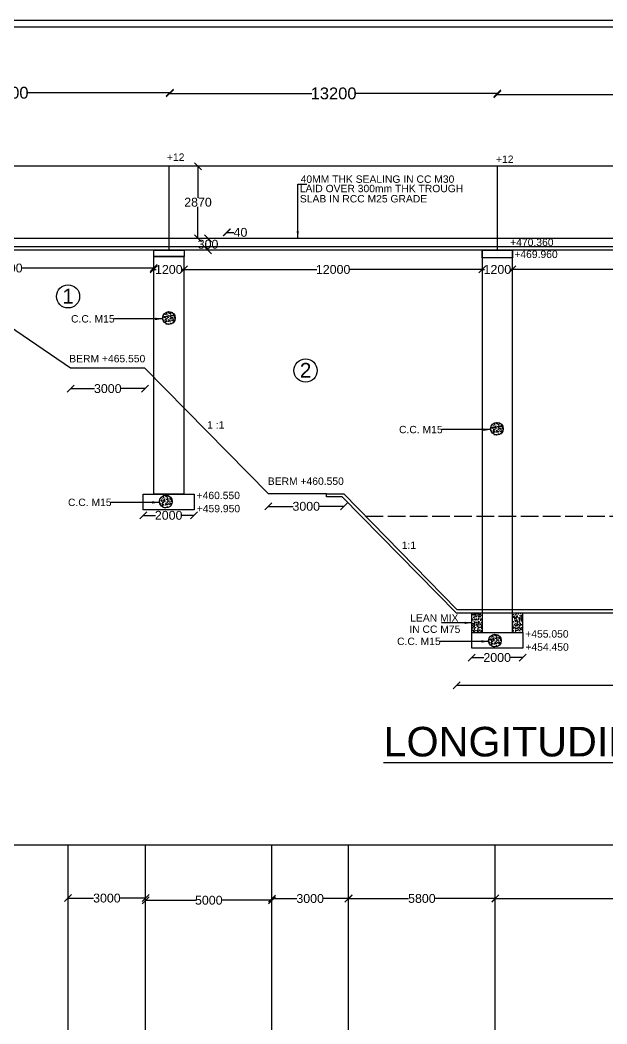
# Model space of a CAD drawing. Header units: millimetres. Extents: x 5124 to 6568637, y 2311 to 91879094.
# Drawn here: x 3351268 to 3359210, y 45951440 to 45965025 of the extents above; entities that cross this region are included whole.
import ezdxf

# ---------------------------------------------------------------- set-up
doc = ezdxf.new("R2010")
doc.units = ezdxf.units.MM
doc.header["$MEASUREMENT"] = 0
doc.linetypes.add('ACAD_ISO02W100', pattern=[15, 12, -3])
for name, color, linetype in [('DIMENSION', 7, 'Continuous'), ('DRAWING', 7, 'Continuous'), ('TEXT', 7, 'Continuous')]:
    doc.layers.add(name, color=color, linetype=linetype)
doc.styles.get("Standard").update_dxf_attribs({"font": 'arial.ttf', "height": 120})
doc.dimstyles.get("Standard").update_dxf_attribs({"dimtxt": 200, "dimasz": 110, "dimexe": 0.18, "dimexo": 0.0625, "dimgap": 0.09, "dimtad": 0, "dimtih": 1, "dimtoh": 1, "dimdec": 0, "dimzin": 0, "dimdsep": 46, "dimtxsty": 'Standard', "dimblk": 'OBLIQUE', "dimcen": 0.09, "dimse1": 1, "dimse2": 1, "dimadec": 0, "dimazin": 0, "dimtfac": 1, "dimtdec": 0, "dimtofl": 0, "dimtmove": 0, "dimatfit": 3, "dimfxl": 1, "dimtolj": 1, "dimtzin": 0, "dimarcsym": 0})
pattern_1 = [(50, (0, 0), (71.72601826, -6.2752135), [7.5, -82.5]), (355, (0, 0), (-13.87513336, 75.21921337), [6, -66]), (100.4514, (5.98, -0.52), (57.85093817, 68.94395421), [6.374019, -70.1142112]), (46.1842, (0, 20), (106.72410486, -16.55190143), [11.25, -123.75]), (96.6356, (8.89, 18.62), (93.46627055, 97.4117871), [9.5610288, -105.1713]), (351.1842, (0, 20), (93.46619451, 97.4118601), [9, -99]), (21, (10, 15), (59.69070521, -40.26188907), [7.5, -82.5]), (326, (10, 15), (24.33153319, 72.5150045), [6, -66]), (71.4514, (14.974, 11.645), (84.02226286, 32.25304967), [6.374019, -70.1142112]), (37.5, (0, 0), (1.215985532, 33.289385383), [0, -65.2, 0, -67, 0, -66.25]), (7.5, (0, 0), (26.306953744, 39.441171188), [0, -38.2, 0, -63.7, 0, -25.25]), (327.5, (-22.3, 0), (53.382243617, -2.255487173), [0, -25, 0, -78, 0, -103.5]), (317.5, (-32.3, 0), (58.318616934, 10.010498233), [0, -32.5, 0, -51.8, 0, -73.5])]

# ---------------------------------------------------------------- blocks, each defined once
blk = doc.blocks.new('_Oblique')
at = {"color": 0, "linetype": 'ByBlock', "lineweight": -2}
blk.add_line((-0.5, -0.5), (0.5, 0.5), dxfattribs=at)
blk = doc.blocks.new('*D34')
at = {"layer": 'Defpoints', "color": 0, "transparency": 16777216}
for p in [(3348850, 45964042), (3353295, 45964041), (3353295, 45964019)]:
    blk.add_point(p, dxfattribs=at)
at = {"layer": 'DIMENSION', "color": 0, "lineweight": -2, "transparency": 16777216}
for p, q in [((3348850, 45964041), (3350779, 45964041)), ((3353295, 45964041), (3351366, 45964041))]:
    blk.add_line(p, q, dxfattribs=at)
at = {"layer": 'DIMENSION', "color": 0, "lineweight": -2, "transparency": 16777216, "xscale": 95, "yscale": 95, "zscale": 95, "rotation": 180}
blk.add_blockref('_Oblique', (3348850, 45964041), dxfattribs=at)
at = {"layer": 'DIMENSION', "color": 0, "lineweight": -2, "transparency": 16777216, "xscale": 95, "yscale": 95, "zscale": 95}
blk.add_blockref('_Oblique', (3353295, 45964041), dxfattribs=at)
at = {"layer": 'DIMENSION', "color": 0, "transparency": 16777216, "insert": (3351072, 45964041), "char_height": 160, "attachment_point": 5}
blk.add_mtext('\\A1;13200', dxfattribs=at)
blk = doc.blocks.new('*D35')
at = {"layer": 'Defpoints', "color": 0, "transparency": 16777216}
for p in [(3353295, 45964019), (3357728, 45964032), (3357728, 45963048)]:
    blk.add_point(p, dxfattribs=at)
at = {"layer": 'DIMENSION', "color": 0, "lineweight": -2, "transparency": 16777216}
for p, q in [((3353295, 45964032), (3355218, 45964032)), ((3357728, 45964032), (3355805, 45964032))]:
    blk.add_line(p, q, dxfattribs=at)
at = {"layer": 'DIMENSION', "color": 0, "lineweight": -2, "transparency": 16777216, "xscale": 95, "yscale": 95, "zscale": 95, "rotation": 180}
blk.add_blockref('_Oblique', (3353295, 45964032), dxfattribs=at)
at = {"layer": 'DIMENSION', "color": 0, "lineweight": -2, "transparency": 16777216, "xscale": 95, "yscale": 95, "zscale": 95}
blk.add_blockref('_Oblique', (3357728, 45964032), dxfattribs=at)
at = {"layer": 'DIMENSION', "color": 0, "transparency": 16777216, "insert": (3355511, 45964032), "char_height": 160, "attachment_point": 5}
blk.add_mtext('\\A1;13200', dxfattribs=at)
blk = doc.blocks.new('*D36')
at = {"layer": 'Defpoints', "color": 0, "transparency": 16777216}
for p in [(3357728, 45964032), (3362180, 45964020), (3362180, 45964010)]:
    blk.add_point(p, dxfattribs=at)
at = {"layer": 'DIMENSION', "color": 0, "lineweight": -2, "transparency": 16777216}
for p, q in [((3357728, 45964020), (3359661, 45964020)), ((3362180, 45964020), (3360247, 45964020))]:
    blk.add_line(p, q, dxfattribs=at)
at = {"layer": 'DIMENSION', "color": 0, "lineweight": -2, "transparency": 16777216, "xscale": 95, "yscale": 95, "zscale": 95, "rotation": 180}
blk.add_blockref('_Oblique', (3357728, 45964020), dxfattribs=at)
at = {"layer": 'DIMENSION', "color": 0, "lineweight": -2, "transparency": 16777216, "xscale": 95, "yscale": 95, "zscale": 95}
blk.add_blockref('_Oblique', (3362180, 45964020), dxfattribs=at)
at = {"layer": 'DIMENSION', "color": 0, "transparency": 16777216, "insert": (3359954, 45964020), "char_height": 160, "attachment_point": 5}
blk.add_mtext('\\A1;13200', dxfattribs=at)
blk = doc.blocks.new('*D41')
at = {"layer": 'Defpoints', "color": 0, "transparency": 16777216}
for p in [(3349061, 45961650), (3353077, 45961669), (3353077, 45961650)]:
    blk.add_point(p, dxfattribs=at)
at = {"layer": 'DIMENSION', "color": 0, "lineweight": -2, "transparency": 16777216}
for p, q in [((3349061, 45961669), (3350849, 45961669)), ((3353077, 45961669), (3351289, 45961669))]:
    blk.add_line(p, q, dxfattribs=at)
at = {"layer": 'DIMENSION', "color": 0, "lineweight": -2, "transparency": 16777216, "xscale": 95, "yscale": 95, "zscale": 95, "rotation": 180}
blk.add_blockref('_Oblique', (3349061, 45961669), dxfattribs=at)
at = {"layer": 'DIMENSION', "color": 0, "lineweight": -2, "transparency": 16777216, "xscale": 95, "yscale": 95, "zscale": 95}
blk.add_blockref('_Oblique', (3353077, 45961669), dxfattribs=at)
at = {"layer": 'DIMENSION', "color": 0, "transparency": 16777216, "insert": (3351069, 45961669), "char_height": 120, "attachment_point": 5}
blk.add_mtext('\\A1;12000', dxfattribs=at)
blk = doc.blocks.new('*D42')
at = {"layer": 'Defpoints', "color": 0, "transparency": 16777216}
for p in [(3353077, 45961650), (3353485, 45961650), (3353485, 45961650)]:
    blk.add_point(p, dxfattribs=at)
at = {"layer": 'DIMENSION', "color": 0, "lineweight": -2, "transparency": 16777216}
for p, q in [((3353077, 45961650), (3353108, 45961650)), ((3353485, 45961650), (3353455, 45961650))]:
    blk.add_line(p, q, dxfattribs=at)
at = {"layer": 'DIMENSION', "color": 0, "lineweight": -2, "transparency": 16777216, "xscale": 95, "yscale": 95, "zscale": 95, "rotation": 180}
blk.add_blockref('_Oblique', (3353077, 45961650), dxfattribs=at)
at = {"layer": 'DIMENSION', "color": 0, "lineweight": -2, "transparency": 16777216, "xscale": 95, "yscale": 95, "zscale": 95}
blk.add_blockref('_Oblique', (3353485, 45961650), dxfattribs=at)
at = {"layer": 'DIMENSION', "color": 0, "transparency": 16777216, "insert": (3353281, 45961650), "char_height": 120, "attachment_point": 5}
blk.add_mtext('\\A1;1200', dxfattribs=at)
blk = doc.blocks.new('*D43')
at = {"layer": 'Defpoints', "color": 0, "transparency": 16777216}
for p in [(3353485, 45961650), (3357524, 45961650), (3357524, 45961650)]:
    blk.add_point(p, dxfattribs=at)
at = {"layer": 'DIMENSION', "color": 0, "lineweight": -2, "transparency": 16777216}
for p, q in [((3353485, 45961650), (3355285, 45961650)), ((3357524, 45961650), (3355725, 45961650))]:
    blk.add_line(p, q, dxfattribs=at)
at = {"layer": 'DIMENSION', "color": 0, "lineweight": -2, "transparency": 16777216, "xscale": 95, "yscale": 95, "zscale": 95, "rotation": 180}
blk.add_blockref('_Oblique', (3353485, 45961650), dxfattribs=at)
at = {"layer": 'DIMENSION', "color": 0, "lineweight": -2, "transparency": 16777216, "xscale": 95, "yscale": 95, "zscale": 95}
blk.add_blockref('_Oblique', (3357524, 45961650), dxfattribs=at)
at = {"layer": 'DIMENSION', "color": 0, "transparency": 16777216, "insert": (3355505, 45961650), "char_height": 120, "attachment_point": 5}
blk.add_mtext('\\A1;12000', dxfattribs=at)
blk = doc.blocks.new('*D44')
at = {"layer": 'Defpoints', "color": 0, "transparency": 16777216}
for p in [(3357524, 45961650), (3357932, 45961650), (3357932, 45961650)]:
    blk.add_point(p, dxfattribs=at)
at = {"layer": 'DIMENSION', "color": 0, "lineweight": -2, "transparency": 16777216}
for p, q in [((3357524, 45961650), (3357554, 45961650)), ((3357932, 45961650), (3357901, 45961650))]:
    blk.add_line(p, q, dxfattribs=at)
at = {"layer": 'DIMENSION', "color": 0, "lineweight": -2, "transparency": 16777216, "xscale": 95, "yscale": 95, "zscale": 95, "rotation": 180}
blk.add_blockref('_Oblique', (3357524, 45961650), dxfattribs=at)
at = {"layer": 'DIMENSION', "color": 0, "lineweight": -2, "transparency": 16777216, "xscale": 95, "yscale": 95, "zscale": 95}
blk.add_blockref('_Oblique', (3357932, 45961650), dxfattribs=at)
at = {"layer": 'DIMENSION', "color": 0, "transparency": 16777216, "insert": (3357728, 45961650), "char_height": 120, "attachment_point": 5}
blk.add_mtext('\\A1;1200', dxfattribs=at)
blk = doc.blocks.new('*D45')
at = {"layer": 'Defpoints', "color": 0, "transparency": 16777216}
for p in [(3353812, 45962071), (3353812, 45962071), (3353812, 45961911)]:
    blk.add_point(p, dxfattribs=at)
at = {"layer": 'DIMENSION', "color": 0, "lineweight": -2, "transparency": 16777216}
for p, q in [((3353812, 45962071), (3353812, 45962052)), ((3353812, 45961911), (3353812, 45961930))]:
    blk.add_line(p, q, dxfattribs=at)
at = {"layer": 'DIMENSION', "color": 0, "lineweight": -2, "transparency": 16777216, "xscale": 95, "yscale": 95, "zscale": 95}
for p, rotation in [((3353812, 45962071), 90), ((3353812, 45961911), 270)]:
    blk.add_blockref('_Oblique', p, dxfattribs=dict(at, rotation=rotation))
at = {"layer": 'DIMENSION', "color": 0, "transparency": 16777216, "insert": (3353812, 45961991), "char_height": 120, "attachment_point": 5}
blk.add_mtext('\\A1;300', dxfattribs=at)
blk = doc.blocks.new('*D46')
at = {"layer": 'Defpoints', "color": 0, "transparency": 16777216}
for p in [(3354062, 45962152), (3354062, 45962071), (3354068, 45962071)]:
    blk.add_point(p, dxfattribs=at)
at = {"layer": 'DIMENSION', "color": 0, "lineweight": -2, "transparency": 16777216}
for p, q in [((3354062, 45962152), (3354068, 45962152)), ((3354068, 45962152), (3354163, 45962152))]:
    blk.add_line(p, q, dxfattribs=at)
at = {"layer": 'DIMENSION', "color": 0, "lineweight": -2, "transparency": 16777216, "xscale": 95, "yscale": 95, "zscale": 95, "rotation": 180}
blk.add_blockref('_Oblique', (3354062, 45962152), dxfattribs=at)
at = {"layer": 'DIMENSION', "color": 0, "lineweight": -2, "transparency": 16777216, "xscale": 95, "yscale": 95, "zscale": 95}
blk.add_blockref('_Oblique', (3354068, 45962152), dxfattribs=at)
at = {"layer": 'DIMENSION', "color": 0, "transparency": 16777216, "insert": (3354251, 45962152), "char_height": 120, "attachment_point": 5}
blk.add_mtext('\\A1;40', dxfattribs=at)
blk = doc.blocks.new('*D47')
at = {"layer": 'Defpoints', "color": 0, "transparency": 16777216}
for p in [(3353519, 45963048), (3353676, 45963048), (3353519, 45962071)]:
    blk.add_point(p, dxfattribs=at)
at = {"layer": 'DIMENSION', "color": 0, "lineweight": -2, "transparency": 16777216}
for p, q in [((3353676, 45963048), (3353676, 45962621)), ((3353676, 45962071), (3353676, 45962498))]:
    blk.add_line(p, q, dxfattribs=at)
at = {"layer": 'DIMENSION', "color": 0, "lineweight": -2, "transparency": 16777216, "xscale": 95, "yscale": 95, "zscale": 95}
for p, rotation in [((3353676, 45963048), 90), ((3353676, 45962071), 270)]:
    blk.add_blockref('_Oblique', p, dxfattribs=dict(at, rotation=rotation))
at = {"layer": 'DIMENSION', "color": 0, "transparency": 16777216, "insert": (3353676, 45962560), "char_height": 120, "attachment_point": 5}
blk.add_mtext('\\A1;2870', dxfattribs=at)
blk = doc.blocks.new('*D48')
at = {"layer": 'Defpoints', "color": 0, "transparency": 16777216}
for p in [(3351951, 45960316), (3352959, 45960316), (3352959, 45960037)]:
    blk.add_point(p, dxfattribs=at)
at = {"layer": 'DIMENSION', "color": 0, "lineweight": -2, "transparency": 16777216}
for p, q in [((3351951, 45960037), (3352276, 45960037)), ((3352959, 45960037), (3352634, 45960037))]:
    blk.add_line(p, q, dxfattribs=at)
at = {"layer": 'DIMENSION', "color": 0, "lineweight": -2, "transparency": 16777216, "xscale": 95, "yscale": 95, "zscale": 95, "rotation": 180}
blk.add_blockref('_Oblique', (3351951, 45960037), dxfattribs=at)
at = {"layer": 'DIMENSION', "color": 0, "lineweight": -2, "transparency": 16777216, "xscale": 95, "yscale": 95, "zscale": 95}
blk.add_blockref('_Oblique', (3352959, 45960037), dxfattribs=at)
at = {"layer": 'DIMENSION', "color": 0, "transparency": 16777216, "insert": (3352455, 45960037), "char_height": 120, "attachment_point": 5}
blk.add_mtext('\\A1;3000', dxfattribs=at)
blk = doc.blocks.new('*D49')
at = {"layer": 'Defpoints', "color": 0, "transparency": 16777216}
for p in [(3352935, 45958398), (3353624, 45958398), (3353624, 45958322)]:
    blk.add_point(p, dxfattribs=at)
at = {"layer": 'DIMENSION', "color": 0, "lineweight": -2, "transparency": 16777216}
for p, q in [((3352935, 45958322), (3353099, 45958322)), ((3353624, 45958322), (3353459, 45958322))]:
    blk.add_line(p, q, dxfattribs=at)
at = {"layer": 'DIMENSION', "color": 0, "lineweight": -2, "transparency": 16777216, "xscale": 95, "yscale": 95, "zscale": 95, "rotation": 180}
blk.add_blockref('_Oblique', (3352935, 45958322), dxfattribs=at)
at = {"layer": 'DIMENSION', "color": 0, "lineweight": -2, "transparency": 16777216, "xscale": 95, "yscale": 95, "zscale": 95}
blk.add_blockref('_Oblique', (3353624, 45958322), dxfattribs=at)
at = {"layer": 'DIMENSION', "color": 0, "transparency": 16777216, "insert": (3353279, 45958322), "char_height": 120, "attachment_point": 5}
blk.add_mtext('\\A1;2000', dxfattribs=at)
blk = doc.blocks.new('*D50')
at = {"layer": 'Defpoints', "color": 0, "transparency": 16777216}
for p in [(3354630, 45958612), (3355651, 45958612), (3355651, 45958444)]:
    blk.add_point(p, dxfattribs=at)
at = {"layer": 'DIMENSION', "color": 0, "lineweight": -2, "transparency": 16777216}
for p, q in [((3354630, 45958444), (3354962, 45958444)), ((3355651, 45958444), (3355320, 45958444))]:
    blk.add_line(p, q, dxfattribs=at)
at = {"layer": 'DIMENSION', "color": 0, "lineweight": -2, "transparency": 16777216, "xscale": 95, "yscale": 95, "zscale": 95, "rotation": 180}
blk.add_blockref('_Oblique', (3354630, 45958444), dxfattribs=at)
at = {"layer": 'DIMENSION', "color": 0, "lineweight": -2, "transparency": 16777216, "xscale": 95, "yscale": 95, "zscale": 95}
blk.add_blockref('_Oblique', (3355651, 45958444), dxfattribs=at)
at = {"layer": 'DIMENSION', "color": 0, "transparency": 16777216, "insert": (3355141, 45958444), "char_height": 120, "attachment_point": 5}
blk.add_mtext('\\A1;3000', dxfattribs=at)
blk = doc.blocks.new('*D51')
at = {"layer": 'Defpoints', "color": 0, "transparency": 16777216}
for p in [(3357380, 45956526), (3358070, 45956526), (3358070, 45956398)]:
    blk.add_point(p, dxfattribs=at)
at = {"layer": 'DIMENSION', "color": 0, "lineweight": -2, "transparency": 16777216}
for p, q in [((3357380, 45956398), (3357545, 45956398)), ((3358070, 45956398), (3357905, 45956398))]:
    blk.add_line(p, q, dxfattribs=at)
at = {"layer": 'DIMENSION', "color": 0, "lineweight": -2, "transparency": 16777216, "xscale": 95, "yscale": 95, "zscale": 95, "rotation": 180}
blk.add_blockref('_Oblique', (3357380, 45956398), dxfattribs=at)
at = {"layer": 'DIMENSION', "color": 0, "lineweight": -2, "transparency": 16777216, "xscale": 95, "yscale": 95, "zscale": 95}
blk.add_blockref('_Oblique', (3358070, 45956398), dxfattribs=at)
at = {"layer": 'DIMENSION', "color": 0, "transparency": 16777216, "insert": (3357725, 45956398), "char_height": 120, "attachment_point": 5}
blk.add_mtext('\\A1;2000', dxfattribs=at)
blk = doc.blocks.new('*D52')
at = {"layer": 'Defpoints', "color": 0, "transparency": 16777216}
for p in [(3357176, 45956999), (3362717, 45957002), (3362717, 45956022)]:
    blk.add_point(p, dxfattribs=at)
at = {"layer": 'DIMENSION', "color": 0, "lineweight": -2, "transparency": 16777216}
for p, q in [((3357176, 45956022), (3359726, 45956022)), ((3362717, 45956022), (3360167, 45956022))]:
    blk.add_line(p, q, dxfattribs=at)
at = {"layer": 'DIMENSION', "color": 0, "lineweight": -2, "transparency": 16777216, "xscale": 95, "yscale": 95, "zscale": 95, "rotation": 180}
blk.add_blockref('_Oblique', (3357176, 45956022), dxfattribs=at)
at = {"layer": 'DIMENSION', "color": 0, "lineweight": -2, "transparency": 16777216, "xscale": 95, "yscale": 95, "zscale": 95}
blk.add_blockref('_Oblique', (3362717, 45956022), dxfattribs=at)
at = {"layer": 'DIMENSION', "color": 0, "transparency": 16777216, "insert": (3359947, 45956022), "char_height": 120, "attachment_point": 5}
blk.add_mtext('\\A1;16400', dxfattribs=at)
blk = doc.blocks.new('*D53')
at = {"layer": 'Defpoints', "color": 0, "transparency": 16777216}
for p in [(3357932, 45961650), (3361970, 45961669), (3361970, 45961654)]:
    blk.add_point(p, dxfattribs=at)
at = {"layer": 'DIMENSION', "color": 0, "lineweight": -2, "transparency": 16777216}
for p, q in [((3357932, 45961654), (3359731, 45961654)), ((3361970, 45961654), (3360171, 45961654))]:
    blk.add_line(p, q, dxfattribs=at)
at = {"layer": 'DIMENSION', "color": 0, "lineweight": -2, "transparency": 16777216, "xscale": 95, "yscale": 95, "zscale": 95, "rotation": 180}
blk.add_blockref('_Oblique', (3357932, 45961654), dxfattribs=at)
at = {"layer": 'DIMENSION', "color": 0, "lineweight": -2, "transparency": 16777216, "xscale": 95, "yscale": 95, "zscale": 95}
blk.add_blockref('_Oblique', (3361970, 45961654), dxfattribs=at)
at = {"layer": 'DIMENSION', "color": 0, "transparency": 16777216, "insert": (3359951, 45961654), "char_height": 120, "attachment_point": 5}
blk.add_mtext('\\A1;12000', dxfattribs=at)
blk = doc.blocks.new('*D118')
at = {"layer": 'Defpoints', "color": 0, "transparency": 16777216}
for p in [(3351918, 45953125), (3352967, 45953142), (3352967, 45953125)]:
    blk.add_point(p, dxfattribs=at)
at = {"layer": 'DIMENSION', "color": 0, "lineweight": -2, "transparency": 16777216}
for p, q in [((3351918, 45953142), (3352264, 45953142)), ((3352967, 45953142), (3352622, 45953142))]:
    blk.add_line(p, q, dxfattribs=at)
at = {"layer": 'DIMENSION', "color": 0, "lineweight": -2, "transparency": 16777216, "xscale": 95, "yscale": 95, "zscale": 95, "rotation": 180}
blk.add_blockref('_Oblique', (3351918, 45953142), dxfattribs=at)
at = {"layer": 'DIMENSION', "color": 0, "lineweight": -2, "transparency": 16777216, "xscale": 95, "yscale": 95, "zscale": 95}
blk.add_blockref('_Oblique', (3352967, 45953142), dxfattribs=at)
at = {"layer": 'DIMENSION', "color": 0, "transparency": 16777216, "insert": (3352443, 45953142), "char_height": 120, "attachment_point": 5}
blk.add_mtext('\\A1;3000', dxfattribs=at)
blk = doc.blocks.new('*D119')
at = {"layer": 'Defpoints', "color": 0, "transparency": 16777216}
for p in [(3352967, 45953125), (3354676, 45953125), (3354676, 45953113)]:
    blk.add_point(p, dxfattribs=at)
at = {"layer": 'DIMENSION', "color": 0, "lineweight": -2, "transparency": 16777216}
for p, q in [((3352967, 45953113), (3353643, 45953113)), ((3354676, 45953113), (3354001, 45953113))]:
    blk.add_line(p, q, dxfattribs=at)
at = {"layer": 'DIMENSION', "color": 0, "lineweight": -2, "transparency": 16777216, "xscale": 95, "yscale": 95, "zscale": 95, "rotation": 180}
blk.add_blockref('_Oblique', (3352967, 45953113), dxfattribs=at)
at = {"layer": 'DIMENSION', "color": 0, "lineweight": -2, "transparency": 16777216, "xscale": 95, "yscale": 95, "zscale": 95}
blk.add_blockref('_Oblique', (3354676, 45953113), dxfattribs=at)
at = {"layer": 'DIMENSION', "color": 0, "transparency": 16777216, "insert": (3353822, 45953113), "char_height": 120, "attachment_point": 5}
blk.add_mtext('\\A1;5000', dxfattribs=at)
blk = doc.blocks.new('*D120')
at = {"layer": 'Defpoints', "color": 0, "transparency": 16777216}
for p in [(3355713, 45953136), (3354676, 45952956), (3355713, 45952956)]:
    blk.add_point(p, dxfattribs=at)
at = {"layer": 'DIMENSION', "color": 0, "lineweight": -2, "transparency": 16777216}
for p, q in [((3354676, 45953136), (3355015, 45953136)), ((3355713, 45953136), (3355373, 45953136))]:
    blk.add_line(p, q, dxfattribs=at)
at = {"layer": 'DIMENSION', "color": 0, "lineweight": -2, "transparency": 16777216, "xscale": 95, "yscale": 95, "zscale": 95, "rotation": 180}
blk.add_blockref('_Oblique', (3354676, 45953136), dxfattribs=at)
at = {"layer": 'DIMENSION', "color": 0, "lineweight": -2, "transparency": 16777216, "xscale": 95, "yscale": 95, "zscale": 95}
blk.add_blockref('_Oblique', (3355713, 45953136), dxfattribs=at)
at = {"layer": 'DIMENSION', "color": 0, "transparency": 16777216, "insert": (3355194, 45953136), "char_height": 120, "attachment_point": 5}
blk.add_mtext('\\A1;3000', dxfattribs=at)
blk = doc.blocks.new('*D121')
at = {"layer": 'Defpoints', "color": 0, "transparency": 16777216}
for p in [(3355713, 45953294), (3357699, 45953294), (3357699, 45953137)]:
    blk.add_point(p, dxfattribs=at)
at = {"layer": 'DIMENSION', "color": 0, "lineweight": -2, "transparency": 16777216}
for p, q in [((3355713, 45953137), (3356527, 45953137)), ((3357699, 45953137), (3356885, 45953137))]:
    blk.add_line(p, q, dxfattribs=at)
at = {"layer": 'DIMENSION', "color": 0, "lineweight": -2, "transparency": 16777216, "xscale": 95, "yscale": 95, "zscale": 95, "rotation": 180}
blk.add_blockref('_Oblique', (3355713, 45953137), dxfattribs=at)
at = {"layer": 'DIMENSION', "color": 0, "lineweight": -2, "transparency": 16777216, "xscale": 95, "yscale": 95, "zscale": 95}
blk.add_blockref('_Oblique', (3357699, 45953137), dxfattribs=at)
at = {"layer": 'DIMENSION', "color": 0, "transparency": 16777216, "insert": (3356706, 45953137), "char_height": 120, "attachment_point": 5}
blk.add_mtext('\\A1;5800', dxfattribs=at)
blk = doc.blocks.new('*D122')
at = {"layer": 'Defpoints', "color": 0, "transparency": 16777216}
for p in [(3362172, 45953138), (3357699, 45953006), (3362172, 45953006)]:
    blk.add_point(p, dxfattribs=at)
at = {"layer": 'DIMENSION', "color": 0, "lineweight": -2, "transparency": 16777216}
for p, q in [((3357699, 45953138), (3359715, 45953138)), ((3362172, 45953138), (3360155, 45953138))]:
    blk.add_line(p, q, dxfattribs=at)
at = {"layer": 'DIMENSION', "color": 0, "lineweight": -2, "transparency": 16777216, "xscale": 95, "yscale": 95, "zscale": 95, "rotation": 180}
blk.add_blockref('_Oblique', (3357699, 45953138), dxfattribs=at)
at = {"layer": 'DIMENSION', "color": 0, "lineweight": -2, "transparency": 16777216, "xscale": 95, "yscale": 95, "zscale": 95}
blk.add_blockref('_Oblique', (3362172, 45953138), dxfattribs=at)
at = {"layer": 'DIMENSION', "color": 0, "transparency": 16777216, "insert": (3359935, 45953138), "char_height": 120, "attachment_point": 5}
blk.add_mtext('\\A1;14000', dxfattribs=at)

msp = doc.modelspace()

# ---------------------------------------------------------------- hatches: boundary and pattern name
at = {"layer": 'DRAWING'}
h = msp.add_hatch(dxfattribs=at)
h.set_pattern_fill('AR-CONC,_O', color=256, scale=10)
h.set_pattern_definition([(50, (-4412.53, 4364.75), (71.72601826, -6.2752135), [7.5, -82.5]), (355, (-4412.53, 4364.75), (-13.87513336, 75.21921337), [6, -66]), (100.4514, (-4406.55, 4364.23), (57.85093817, 68.94395421), [6.374019, -70.1142112]), (46.1842, (-4412.53, 4384.75), (106.72410486, -16.55190143), [11.25, -123.75]), (96.6356, (-4403.64, 4383.37), (93.46627055, 97.4117871), [9.5610288, -105.1713]), (351.1842, (-4412.53, 4384.75), (93.46619451, 97.4118601), [9, -99]), (21, (-4402.53, 4379.75), (59.69070521, -40.26188907), [7.5, -82.5]), (326, (-4402.53, 4379.75), (24.33153319, 72.5150045), [6, -66]), (71.4514, (-4397.555, 4376.4), (84.02226286, 32.25304967), [6.374019, -70.1142112]), (37.5, (-4412.53, 4364.752), (1.215985532, 33.289385383), [0, -65.2, 0, -67, 0, -66.25]), (7.5, (-4412.53, 4364.752), (26.306953744, 39.441171188), [0, -38.2, 0, -63.7, 0, -25.25]), (327.5, (-4434.83, 4364.752), (53.382243617, -2.255487173), [0, -25, 0, -78, 0, -103.5]), (317.5, (-4444.83, 4364.75), (58.318616934, 10.010498233), [0, -32.5, 0, -51.8, 0, -73.5])])
h.paths.add_polyline_path([(3353196.6, 45960993.1, 1), (3353368.6, 45960993.1, 1)])
h = msp.add_hatch(dxfattribs=at)
h.set_pattern_fill('AR-CONC,_O', color=256, scale=10)
h.set_pattern_definition([(50, (26.56, 2866.185), (71.72601826, -6.2752135), [7.5, -82.5]), (355, (26.56, 2866.185), (-13.87513336, 75.21921337), [6, -66]), (100.4514, (32.536, 2865.66), (57.85093817, 68.94395421), [6.374019, -70.1142112]), (46.1842, (26.56, 2886.185), (106.72410486, -16.55190143), [11.25, -123.75]), (96.6356, (35.45, 2884.81), (93.46627055, 97.4117871), [9.5610288, -105.1713]), (351.1842, (26.56, 2886.18), (93.46619451, 97.4118601), [9, -99]), (21, (36.56, 2881.185), (59.69070521, -40.26188907), [7.5, -82.5]), (326, (36.56, 2881.185), (24.33153319, 72.5150045), [6, -66]), (71.4514, (41.53, 2877.83), (84.02226286, 32.25304967), [6.374019, -70.1142112]), (37.5, (26.559, 2866.185), (1.215985532, 33.289385383), [0, -65.2, 0, -67, 0, -66.25]), (7.5, (26.56, 2866.185), (26.306953744, 39.441171188), [0, -38.2, 0, -63.7, 0, -25.25]), (327.5, (4.259, 2866.185), (53.382243617, -2.255487173), [0, -25, 0, -78, 0, -103.5]), (317.5, (-5.74, 2866.185), (58.318616934, 10.010498233), [0, -32.5, 0, -51.8, 0, -73.5])])
h.paths.add_polyline_path([(3357635.7, 45959494.5, 1), (3357807.6, 45959494.5, 1)])
h = msp.add_hatch(dxfattribs=at)
h.set_pattern_fill('AR-CONC,_O', color=256, scale=10)
h.set_pattern_definition([(50, (-4454.2, 1881.225), (71.72601826, -6.2752135), [7.5, -82.5]), (355, (-4454.2, 1881.225), (-13.87513336, 75.21921337), [6, -66]), (100.4514, (-4448.22, 1880.7), (57.85093817, 68.94395421), [6.374019, -70.1142112]), (46.1842, (-4454.2, 1901.225), (106.72410486, -16.55190143), [11.25, -123.75]), (96.6356, (-4445.3, 1899.85), (93.46627055, 97.4117871), [9.5610288, -105.1713]), (351.1842, (-4454.2, 1901.22), (93.46619451, 97.4118601), [9, -99]), (21, (-4444.2, 1896.225), (59.69070521, -40.26188907), [7.5, -82.5]), (326, (-4444.2, 1896.225), (24.33153319, 72.5150045), [6, -66]), (71.4514, (-4439.224, 1892.87), (84.02226286, 32.25304967), [6.374019, -70.1142112]), (37.5, (-4454.198, 1881.225), (1.215985532, 33.289385383), [0, -65.2, 0, -67, 0, -66.25]), (7.5, (-4454.2, 1881.225), (26.306953744, 39.441171188), [0, -38.2, 0, -63.7, 0, -25.25]), (327.5, (-4476.498, 1881.225), (53.382243617, -2.255487173), [0, -25, 0, -78, 0, -103.5]), (317.5, (-4486.5, 1881.225), (58.318616934, 10.010498233), [0, -32.5, 0, -51.8, 0, -73.5])])
h.paths.add_polyline_path([(3353154.9, 45958509.6, 1), (3353326.9, 45958509.6, 1)])
h = msp.add_hatch(dxfattribs=at)
h.set_pattern_fill('AR-CONC,_O', color=256, scale=10)
h.set_pattern_definition(pattern_1)
h.paths.add_polyline_path([(3357523.8, 45956998.7), (3357380.3, 45956998.7), (3357380.3, 45956736.1), (3357523.8, 45956736.1)])
h.paths.add_polyline_path([(3358070.4, 45956998.7), (3357931.8, 45956998.7), (3357931.8, 45956736.1), (3358070.4, 45956736.1)])
h = msp.add_hatch(dxfattribs=at)
h.set_pattern_fill('AR-CONC,_O', color=256, scale=10)
h.set_pattern_definition(pattern_1)
h.paths.add_polyline_path([(3357609.1, 45956628.3, 1), (3357781.1, 45956628.3, 1)])

# ---------------------------------------------------------------- linework, layer by layer
at = {"layer": 'DIMENSION'}
msp.add_lwpolyline([(3338707.2, 45953886.2), (3342488.6, 45953886.2), (3342561, 45953621.2), (3342760, 45954175.4), (3342856.5, 45953874.2), (3349700.1, 45953874.2), (3349790, 45953627.2), (3349974.5, 45954194.3), (3350054.9, 45953863.5), (3359837, 45953863.5), (3359935.5, 45953601.6), (3360117.8, 45954170.3), (3360208.8, 45953876.8), (3367226.1, 45953876.8), (3367327.2, 45954151.2), (3367526.1, 45953610.5), (3367607.7, 45953858), (3377842.2, 45953858)], dxfattribs=at)
at = {"layer": 'DRAWING'}
for points in [[(3337339.5, 45965025.3), (3388705.8, 45965025.3), (3388705.8, 45927310.5), (3337339.5, 45927310.5)], [(3337429.6, 45964935.3), (3388615.7, 45964935.3), (3388615.7, 45927400.6), (3337429.6, 45927400.6)], [(3353077.4, 45961910.7), (3353489.4, 45961910.7), (3353489.4, 45961825.8), (3353077.4, 45961825.8)], [(3357523.8, 45956736.1), (3357931.8, 45956736.1), (3357931.8, 45961910.7), (3357523.8, 45961910.7)], [(3357523.8, 45961910.7), (3357931.8, 45961910.7), (3357931.8, 45961807.3), (3357523.8, 45961807.3)], [(3353077.4, 45961825.8), (3353485.4, 45961825.8), (3353485.4, 45958610.3), (3353077.4, 45958610.3)], [(3352934.5, 45958610.3), (3353624, 45958610.3), (3353624, 45958398.1), (3352934.5, 45958398.1)], [(3357380.3, 45956736.1), (3358070.4, 45956736.1), (3358070.4, 45956526.1), (3357380.3, 45956526.1)]]:
    msp.add_lwpolyline(points, close=True, dxfattribs=at)
for points in [[(3355416.5, 45958612.3), (3354630.5, 45958612.3), (3352958.8, 45960315.8), (3351950.8, 45960315.8), (3349370.5, 45962073.9), (3347719.6, 45962073.9), (3347719.6, 45963179.7), (3348861.9, 45963179.7), (3348861.9, 45962073.9)], [(3359935.5, 45963048.4), (3348861.9, 45963048.4)], [(3359935.5, 45962071.2), (3348861.9, 45962071.2), (3348861.9, 45962234.3)], [(3359935.5, 45961958.3), (3348861.9, 45961958.3), (3348861.9, 45962121.5)], [(3359935.5, 45961910.7), (3348861.9, 45961910.7), (3348861.9, 45962073.9)], [(3359935.5, 45956998.7), (3357175.8, 45956998.7), (3355628.7, 45958572.3), (3355416.5, 45958572.3), (3355416.5, 45958612.3), (3355650.7, 45958612.3), (3357180.7, 45957046.4), (3359936.5, 45957046.4)], [(3357380.3, 45956736.1), (3357380.3, 45956998.7)], [(3358070.4, 45956736.1), (3358070.4, 45956998.7)], [(3351383.7, 45943547.9), (3351918.4, 45946140.8), (3351918.4, 45953863.5)], [(3352432.6, 45943547.9), (3352967.3, 45946140.8), (3352967.3, 45953863.5)], [(3354141.2, 45943547.9), (3354675.9, 45946140.8), (3354675.9, 45953863.5)], [(3355178.3, 45943547.9), (3355713, 45946140.8), (3355713, 45953863.5)], [(3357164.2, 45943547.9), (3357698.9, 45946140.8), (3357698.9, 45953863.5)]]:
    msp.add_lwpolyline(points, dxfattribs=at)
at = {"layer": 'DRAWING', "const_width": 20}
for points in [[(3353283.4, 45961910.7), (3353283.4, 45963048.4)], [(3357727.8, 45961910.7), (3357727.8, 45963048.4)]]:
    msp.add_lwpolyline(points, dxfattribs=at)
at = {"layer": 'DRAWING', "linetype": 'ACAD_ISO02W100', "ltscale": 20}
msp.add_lwpolyline([(3355944, 45958312.1), (3359935.5, 45958312.1)], dxfattribs=at)
at = {"layer": 'DRAWING'}
for centre, radius in [((3351917.5, 45961285.7), 157), ((3353282.6, 45960993.1), 86), ((3355132.3, 45960282.4), 157), ((3357721.7, 45959494.5), 86), ((3353240.9, 45958509.6), 86), ((3357695.1, 45956628.3), 86)]:
    msp.add_circle(centre, radius, dxfattribs=at)

# ---------------------------------------------------------------- texts
at = {"layer": 'TEXT'}
for s, height, p in [('+12', 100, (3353255.8, 45963119.9)), ('+12', 100, (3357709.1, 45963092)), ('40MM THK SEALING IN CC M30', 100, (3355065.2, 45962822.7)), ('LAID OVER 300mm THK TROUGH', 100, (3355053.9, 45962695.8)), ('SLAB IN RCC M25 GRADE', 100, (3355054.8, 45962557.3)), ('+470.360', 100, (3357901.1, 45961967.6)), ('+469.960', 100, (3357957.5, 45961805.8)), ('1', 200, (3351840.1, 45961189.2)), ('C.C. M15  ', 100, (3351957.8, 45960932.2)), ('BERM +465.550', 100, (3351934, 45960393.5)), ('2', 200, (3355054.9, 45960185.9)), ('1 :1', 100, (3353800.9, 45959496.5)), ('C.C. M15  ', 100, (3356396.9, 45959433.6)), ('BERM +460.550', 100, (3354620.9, 45958735.1)), ('C.C. M15  ', 100, (3351916.2, 45958448.7)), ('+460.550', 100, (3353657.4, 45958541.9)), ('+459.950', 100, (3353659.6, 45958364)), ('1:1', 100, (3356433.9, 45957868.2)), ('LEAN MIX', 100, (3356548.5, 45956884.1)), ('IN CC M75', 100, (3356535.7, 45956731.5)), ('+455.050', 100, (3358105.2, 45956667.9)), ('C.C. M15  ', 100, (3356370.4, 45956567.4)), ('+454.450', 100, (3358107.3, 45956490.1)), ('%%ULONGITUDINAL SECTION A-A ', 400, (3356187.3, 45955059.8))]:
    msp.add_text(s, height=height, dxfattribs=at).set_placement(p)

# ---------------------------------------------------------------- dimensions: what is measured, and where the dimension line sits
at = {"layer": 'DIMENSION'}
for base, p1, p2, text, picture, middle in [((3353294.8, 45964040.7), (3348850, 45964042.1), (3353294.8, 45964018.8), '13200', '*D34', (3351072.4, 45964040.7)), ((3357727.8, 45964031.7), (3353294.8, 45964018.8), (3357727.8, 45963048.4), '13200', '*D35', (3355511.3, 45964031.7)), ((3362180.4, 45964020.2), (3357727.8, 45964031.7), (3362180.4, 45964009.6), '13200', '*D36', (3359954.1, 45964020.2)), ((3353077.4, 45961669.4), (3349061.4, 45961649.7), (3353077.4, 45961649.7), '12000', '*D41', (3351069.4, 45961669.4)), ((3353485.4, 45961649.7), (3353077.4, 45961649.7), (3353485.4, 45961649.7), '1200', '*D42', (3353281.4, 45961649.7)), ((3357523.8, 45961649.7), (3353485.4, 45961649.7), (3357523.8, 45961649.7), '12000', '*D43', (3355504.6, 45961649.7)), ((3357931.8, 45961649.7), (3357523.8, 45961649.7), (3357931.8, 45961649.7), '1200', '*D44', (3357727.8, 45961649.7)), ((3361970.4, 45961654.5), (3357931.8, 45961649.7), (3361970.4, 45961668.6), '12000', '*D53', (3359951.1, 45961654.5)), ((3352958.8, 45960036.7), (3351950.8, 45960315.8), (3352958.8, 45960315.8), '3000', '*D48', (3352454.8, 45960036.7)), ((3355650.7, 45958443.7), (3354630.5, 45958612.3), (3355650.7, 45958612.3), '3000', '*D50', (3355140.6, 45958443.7)), ((3353624, 45958322.2), (3352934.5, 45958398.1), (3353624, 45958398.1), '2000', '*D49', (3353279.3, 45958322.2)), ((3362717.2, 45956021.6), (3357175.8, 45956998.7), (3362717.2, 45957002.1), '16400', '*D52', (3359946.5, 45956021.6)), ((3358070.4, 45956397.7), (3357380.3, 45956526.1), (3358070.4, 45956526.1), '2000', '*D51', (3357725.4, 45956397.7)), ((3352967.3, 45953142.5), (3351918.4, 45953125), (3352967.3, 45953125), '3000', '*D118', (3352442.9, 45953142.5)), ((3355713, 45953136.5), (3354675.9, 45952956.5), (3355713, 45952956.5), '3000', '*D120', (3355194.4, 45953136.5)), ((3357698.9, 45953137), (3355713, 45953294), (3357698.9, 45953294), '5800', '*D121', (3356705.9, 45953137)), ((3362172, 45953137.5), (3357698.9, 45953006.5), (3362172, 45953006.5), '14000', '*D122', (3359935.5, 45953137.5)), ((3354675.9, 45953113), (3352967.3, 45953125), (3354675.9, 45953125), '5000', '*D119', (3353821.6, 45953113))]:
    dim = msp.add_linear_dim(base=base, p1=p1, p2=p2, text=text, dimstyle='Standard', override={"dimasz": 95, "dimarcsym": 1}, dxfattribs=at)
    dim.commit()
    dim.dimension.update_dxf_attribs({"geometry": picture, "text_midpoint": middle})
for base, p1, p2, text, picture, middle in [((3353675.9, 45963048.4), (3353519.1, 45962071.2), (3353519.1, 45963048.4), '2870', '*D47', (3353675.9, 45962559.8)), ((3353812.2, 45962071.2), (3353812.2, 45961910.7), (3353812.2, 45962071.2), '300', '*D45', (3353812.2, 45961991))]:
    dim = msp.add_linear_dim(base=base, p1=p1, p2=p2, angle=90, text=text, dimstyle='Standard', override={"dimasz": 95, "dimarcsym": 1}, dxfattribs=at)
    dim.commit()
    dim.dimension.update_dxf_attribs({"geometry": picture, "text_midpoint": middle})
dim = msp.add_linear_dim(base=(3354061.6, 45962151.5), p1=(3354067.7, 45962071.2), p2=(3354061.6, 45962071.2), text='40', dimstyle='Standard', override={"dimasz": 95, "dimarcsym": 1}, dxfattribs=at)
dim.commit()
dim.dimension.update_dxf_attribs({"geometry": '*D46', "text_midpoint": (3354250.9, 45962151.5), "dimtype": 160})

# ---------------------------------------------------------------- leaders
for points in [[(3355026.1, 45962071.2), (3355026.1, 45962804.9), (3355150, 45962804.9)], [(3353191.2, 45960981.3), (3352538.3, 45960981.3)], [(3357630.2, 45959482.7), (3356977.3, 45959482.7)], [(3353149.5, 45958497.8), (3352496.6, 45958497.8)], [(3357380.3, 45956867.4), (3356971.6, 45956867.4)], [(3357603.7, 45956616.5), (3356950.8, 45956616.5)]]:
    msp.add_leader(points, dimstyle='Standard', override={"dimasz": 95, "dimgap": 0.09, "dimtad": 0, "dimarcsym": 1}, dxfattribs=at)
at = {"layer": 'DRAWING'}
for points in [[(3353200.8, 45960981.3), (3352658.7, 45960981.3)], [(3357639.8, 45959482.7), (3357097.8, 45959482.7)], [(3353159.1, 45958497.8), (3352617, 45958497.8)], [(3357613.3, 45956616.5), (3357071.2, 45956616.5)]]:
    msp.add_leader(points, dimstyle='Standard', override={"dimasz": 95, "dimgap": 0.09, "dimtad": 0, "dimarcsym": 1}, dxfattribs=at)

doc.saveas('drawing.dxf')
